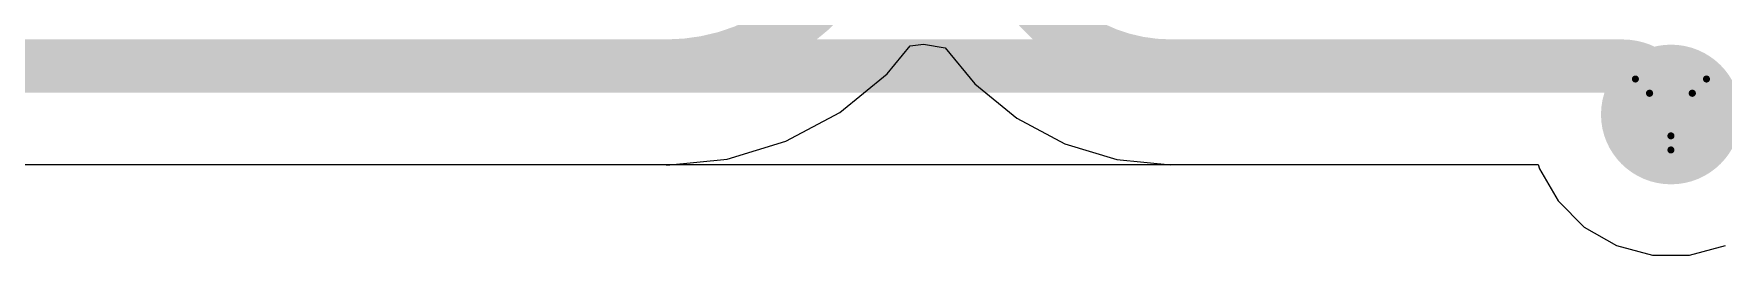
# Model space of a CAD drawing. Header units: inches. Extents: x 0 to 289, y 0 to 168.
# Drawn here: x 76.69 to 88.76, y 78.3 to 79.88 of the extents above; entities that cross this region are included whole.
import ezdxf

# ---------------------------------------------------------------- set-up
doc = ezdxf.new("R2010")
doc.units = ezdxf.units.IN
for name, color, linetype in [('Bottom Layer', 5, 'Continuous'), ('Drill Drawing', 1, 'Continuous'), ('Top Layer', 1, 'Continuous'), ('Via Holes', 16, 'Continuous')]:
    doc.layers.add(name, color=color, linetype=linetype)

msp = doc.modelspace()

# ---------------------------------------------------------------- hatches: boundary and pattern name
at = {"layer": 'Bottom Layer'}
h = msp.add_hatch(color=5, dxfattribs=at)
edge = h.paths.add_edge_path()
edge.add_arc((88.387, 79.306), 0.5, 0, 360)
at = {"layer": 'Top Layer'}
h = msp.add_hatch(color=1, dxfattribs=at)
edge = h.paths.add_edge_path()
edge.add_arc((88.387, 79.306), 0.5, 0, 360)
at = {"layer": 'Via Holes'}
h = msp.add_hatch(color=7, dxfattribs=at)
edge = h.paths.add_edge_path()
edge.add_arc((88.387, 79.306), 0.3, 0, 360)

# ---------------------------------------------------------------- linework, layer by layer
at = {"layer": 'Bottom Layer'}
for p, q in [((82.788, 79.597), (82.953, 79.798)), ((82.953, 79.798), (83.048, 79.81)), ((83.048, 79.81), (83.204, 79.783)), ((83.204, 79.783), (83.415, 79.526)), ((82.45, 79.32), (82.788, 79.597)), ((83.415, 79.526), (83.715, 79.279)), ((82.065, 79.114), (82.45, 79.32)), ((83.715, 79.279), (84.058, 79.096)), ((81.647, 78.987), (82.065, 79.114)), ((84.058, 79.096), (84.429, 78.984)), ((70.231, 78.949), (81.213, 78.949)), ((81.213, 78.944), (81.647, 78.987)), ((81.213, 78.949), (81.213, 78.944)), ((84.429, 78.984), (84.816, 78.945)), ((84.816, 78.945), (84.816, 78.949)), ((84.816, 78.949), (87.439, 78.949)), ((87.439, 78.949), (87.447, 78.917)), ((87.447, 78.917), (87.58, 78.687)), ((87.58, 78.687), (87.768, 78.499)), ((87.768, 78.499), (87.998, 78.367)), ((87.998, 78.367), (88.254, 78.298)), ((88.519, 78.298), (88.776, 78.367)), ((88.254, 78.298), (88.519, 78.298))]:
    msp.add_line(p, q, dxfattribs=at)
for points in [[(82.731, 81.171, 0.381, 0.381, -0.414214), (81.213, 79.653, 0.381, 0.381, 0)], [(84.816, 79.653, 0.381, 0.381, -0.414214), (83.543, 80.926, 0.381, 0.381, 0)], [(64.114, 79.653, 0.381, 0.381, 0), (81.213, 79.653, 0.381, 0.381, 0)], [(84.816, 79.653, 0.381, 0.381, 0), (88.039, 79.653, 0.381, 0.381, 0)], [(88.039, 79.653, 0.381, 0.381, -0.414214), (88.387, 79.306, 0.381, 0.381, 0)]]:
    msp.add_lwpolyline(points, format="xyseb", dxfattribs=at)
for points in [[(81.117, 79.653, 0.191, 0.191, 1), (81.308, 79.653, 0.191, 0.191, 1)], [(81.117, 79.653, 0.191, 0.191, 1), (81.308, 79.653, 0.191, 0.191, 1)], [(84.72, 79.653, 0.191, 0.191, 1), (84.911, 79.653, 0.191, 0.191, 1)], [(84.72, 79.653, 0.191, 0.191, 1), (84.911, 79.653, 0.191, 0.191, 1)], [(87.944, 79.653, 0.191, 0.191, 1), (88.134, 79.653, 0.191, 0.191, 1)], [(87.944, 79.653, 0.191, 0.191, 1), (88.134, 79.653, 0.191, 0.191, 1)], [(88.291, 79.306, 0.191, 0.191, 1), (88.482, 79.306, 0.191, 0.191, 1)]]:
    msp.add_lwpolyline(points, format="xyseb", close=True, dxfattribs=at)
at = {"layer": 'Drill Drawing'}
for points in [[(88.133, 79.56, 0.0508, 0.0508, 0), (88.641, 79.56, 0.0508, 0.0508, 0)], [(88.133, 79.56, 0.0508, 0.0508, 0), (88.387, 79.052, 0.0508, 0.0508, 0)], [(88.387, 79.052, 0.0508, 0.0508, 0), (88.641, 79.56, 0.0508, 0.0508, 0)], [(88.234, 79.458, 0.0508, 0.0508, 0), (88.539, 79.458, 0.0508, 0.0508, 0)], [(88.234, 79.458, 0.0508, 0.0508, 0), (88.387, 79.153, 0.0508, 0.0508, 0)], [(88.387, 79.153, 0.0508, 0.0508, 0), (88.539, 79.458, 0.0508, 0.0508, 0)]]:
    msp.add_lwpolyline(points, format="xyseb", dxfattribs=at)
for points in [[(88.12, 79.56, 0.0254, 0.0254, 1), (88.145, 79.56, 0.0254, 0.0254, 1)], [(88.12, 79.56, 0.0254, 0.0254, 1), (88.145, 79.56, 0.0254, 0.0254, 1)], [(88.628, 79.56, 0.0254, 0.0254, 1), (88.653, 79.56, 0.0254, 0.0254, 1)], [(88.628, 79.56, 0.0254, 0.0254, 1), (88.653, 79.56, 0.0254, 0.0254, 1)], [(88.221, 79.458, 0.0254, 0.0254, 1), (88.247, 79.458, 0.0254, 0.0254, 1)], [(88.221, 79.458, 0.0254, 0.0254, 1), (88.247, 79.458, 0.0254, 0.0254, 1)], [(88.526, 79.458, 0.0254, 0.0254, 1), (88.552, 79.458, 0.0254, 0.0254, 1)], [(88.526, 79.458, 0.0254, 0.0254, 1), (88.552, 79.458, 0.0254, 0.0254, 1)], [(88.374, 79.153, 0.0254, 0.0254, 1), (88.399, 79.153, 0.0254, 0.0254, 1)], [(88.374, 79.153, 0.0254, 0.0254, 1), (88.399, 79.153, 0.0254, 0.0254, 1)], [(88.374, 79.052, 0.0254, 0.0254, 1), (88.399, 79.052, 0.0254, 0.0254, 1)], [(88.374, 79.052, 0.0254, 0.0254, 1), (88.399, 79.052, 0.0254, 0.0254, 1)]]:
    msp.add_lwpolyline(points, format="xyseb", close=True, dxfattribs=at)
at = {"layer": 'Top Layer'}
for p, q in [((70.225, 78.949), (87.439, 78.949)), ((87.439, 78.949), (87.447, 78.917)), ((87.447, 78.917), (87.58, 78.687)), ((87.58, 78.687), (87.768, 78.499)), ((87.768, 78.499), (87.998, 78.367)), ((87.998, 78.367), (88.254, 78.298)), ((88.519, 78.298), (88.776, 78.367)), ((88.254, 78.298), (88.519, 78.298))]:
    msp.add_line(p, q, dxfattribs=at)
for points in [[(70.03, 79.653, 0.381, 0.381, 0), (88.039, 79.653, 0.381, 0.381, 0)], [(88.039, 79.653, 0.381, 0.381, -0.414214), (88.387, 79.306, 0.381, 0.381, 0)]]:
    msp.add_lwpolyline(points, format="xyseb", dxfattribs=at)
for points in [[(87.944, 79.653, 0.191, 0.191, 1), (88.134, 79.653, 0.191, 0.191, 1)], [(87.944, 79.653, 0.191, 0.191, 1), (88.134, 79.653, 0.191, 0.191, 1)], [(88.291, 79.306, 0.191, 0.191, 1), (88.482, 79.306, 0.191, 0.191, 1)]]:
    msp.add_lwpolyline(points, format="xyseb", close=True, dxfattribs=at)

doc.saveas('drawing.dxf')
